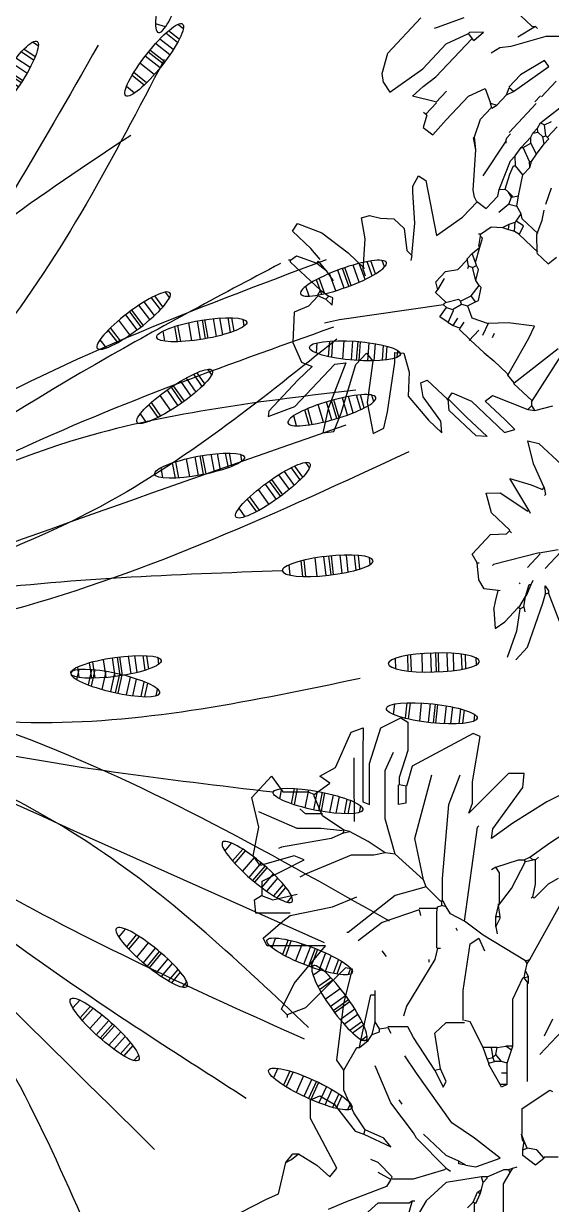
# Model space of a CAD drawing. Header units: metres. Extents: x 1769 to 3632, y 809 to 2652.
# Drawn here: x 2677.539 to 2677.842, y 1868.524 to 1869.201 of the extents above; entities that cross this region are included whole.
import ezdxf

# ---------------------------------------------------------------- set-up
doc = ezdxf.new("R2010")
doc.units = ezdxf.units.M
doc.header["$LTSCALE"] = 10
doc.layers.add('L-PLNT', color=66, linetype='Continuous')
doc.layers.add('Vegetation - Trees', color=64, linetype='Continuous', lineweight=30)

# ---------------------------------------------------------------- blocks, each defined once
blk = doc.blocks.new('GARRA DE LEON')
at = {"layer": 'L-PLNT', "color": 65, "linetype": 'Continuous'}
for p, q in [((1270.3492, 335.3241), (1270.4072, 335.3531)), ((1270.4072, 335.3531), (1270.4279, 335.3406)), ((1270.4279, 335.3406), (1270.4279, 335.2578)), ((1270.2167, 335.2081), (1270.2622, 335.3116)), ((1270.2622, 335.3116), (1270.2975, 335.3241)), ((1270.2975, 335.3241), (1270.2964, 335.2495)), ((1270.3161, 335.2205), (1270.3492, 335.3241)), ((1270.6184, 335.3075), (1270.4403, 335.2122)), ((1270.6163, 335.1667), (1270.6391, 335.2992)), ((1270.6391, 335.2992), (1270.6184, 335.3075)), ((1270.2716, 335.1833), (1270.2716, 335.2371)), ((1270.2964, 335.2495), (1270.2964, 335.1087)), ((1270.3616, 335.1998), (1270.3865, 335.2537)), ((1270.4279, 335.2578), (1270.403, 335.1791)), ((1270.1712, 335.1833), (1270.2167, 335.2081)), ((1270.3161, 335.1667), (1270.3161, 335.2205)), ((1270.3616, 335.059), (1270.3616, 335.1998)), ((1270.4403, 335.2122), (1270.4238, 335.1543)), ((1269.9724, 335.1211), (1270.0304, 335.1833)), ((1270.0304, 335.1833), (1270.0635, 335.1377)), ((1270.1546, 335.1294), (1270.2001, 335.1626)), ((1270.2001, 335.1626), (1270.1712, 335.1833)), ((1270.2726, 335.0507), (1270.2716, 335.1833)), ((1270.3161, 335.1004), (1270.3161, 335.1667)), ((1270.403, 335.1791), (1270.403, 335.1584)), ((1270.4486, 335.0011), (1270.4983, 335.1874)), ((1270.548, 335.1004), (1270.5811, 335.1874)), ((1270.7219, 335.1915), (1270.606, 335.0756)), ((1270.6163, 335.1046), (1270.6163, 335.1667)), ((1270.7675, 335.1915), (1270.7219, 335.1915)), ((1270.7633, 335.1501), (1270.7675, 335.1915)), ((1270.9663, 335.175), (1270.8337, 335.1087)), ((1270.0635, 335.1377), (1270.138, 335.1377)), ((1270.138, 335.1377), (1270.1546, 335.1294)), ((1270.1546, 335.1253), (1270.1546, 335.1294)), ((1270.401, 335.1004), (1270.401, 335.1584)), ((1270.4238, 335.1543), (1270.403, 335.1584)), ((1270.4217, 335.1543), (1270.4217, 335.1046)), ((1270.6764, 335.03), (1270.7633, 335.1501)), ((1269.9931, 335.0342), (1269.9724, 335.1211)), ((1270.1794, 335.0673), (1270.1546, 335.1253)), ((1270.2964, 335.1087), (1270.3161, 335.1004)), ((1270.4217, 335.1046), (1270.401, 335.1004)), ((1270.5294, 334.8851), (1270.548, 335.1004)), ((1270.606, 335.0756), (1270.6163, 335.1046)), ((1270.8337, 335.1087), (1270.7343, 335.0466)), ((1270.1049, 335.0311), (1269.9931, 335.0797)), ((1270.1297, 335.0735), (1270.1132, 335.088)), ((1270.1794, 335.0735), (1270.1297, 335.0735)), ((1270.2416, 335.0259), (1270.1794, 335.0673)), ((1270.3906, 334.9555), (1270.3616, 335.059)), ((1269.9765, 334.9514), (1269.9931, 335.0342)), ((1270.1753, 335.0311), (1270.1049, 335.0311)), ((1270.2374, 335.0238), (1270.1753, 335.0311)), ((1270.2416, 335.0176), (1270.2416, 335.0259)), ((1270.2581, 335.0218), (1270.2416, 335.0259)), ((1270.5936, 334.7609), (1270.6308, 335.0342)), ((1270.6308, 335.0342), (1270.635, 335.0383)), ((1270.7343, 335.0466), (1270.6722, 335.0011)), ((1270.6722, 335.0011), (1270.6764, 335.03)), ((1270.842, 334.9886), (1270.9124, 335.0342)), ((1270.2043, 335.0011), (1270.0593, 334.9762)), ((1270.2416, 335.0176), (1270.2043, 335.0011)), ((1270.2416, 335.0176), (1270.2374, 335.0176)), ((1270.2416, 335.0176), (1270.2581, 335.0218)), ((1270.312, 334.9928), (1270.2581, 335.0218)), ((1270.3616, 334.9596), (1270.312, 334.9928)), ((1270.4735, 334.881), (1270.4486, 335.0011)), ((1270.7841, 334.9472), (1270.842, 334.9886)), ((1270.0593, 334.9762), (1270.0511, 334.9721)), ((1270.2622, 334.9534), (1270.1297, 334.8975)), ((1270.3285, 334.9534), (1270.2622, 334.9534)), ((1270.3616, 334.9596), (1270.3285, 334.9534)), ((1270.3906, 334.9555), (1270.3616, 334.9596)), ((1270.4735, 334.881), (1270.3906, 334.9555)), ((1269.9972, 334.9224), (1269.9765, 334.9514)), ((1270.0966, 334.9514), (1269.9972, 334.9224)), ((1270.0034, 334.8768), (1270.1256, 334.9389)), ((1270.1256, 334.9389), (1270.0966, 334.9514)), ((1270.6847, 334.9182), (1270.7509, 334.9389)), ((1270.7302, 334.8561), (1270.7716, 334.9348)), ((1270.7509, 334.9389), (1270.7675, 334.9389)), ((1270.7675, 334.9389), (1270.7841, 334.9472)), ((1270.7716, 334.9348), (1270.7675, 334.9389)), ((1270.7716, 334.9348), (1270.7923, 334.9389)), ((1270.7923, 334.9389), (1270.7841, 334.9472)), ((1270.8006, 334.9389), (1270.7923, 334.9389)), ((1270.8006, 334.9389), (1270.8089, 334.9472)), ((1270.8006, 334.9306), (1270.8006, 334.9389)), ((1270.8006, 334.8685), (1270.8006, 334.9306)), ((1270.1297, 334.8975), (1270.1132, 334.8892)), ((1270.5294, 334.8188), (1270.5294, 334.8851)), ((1270.6847, 334.9182), (1270.6722, 334.9099)), ((1270.695, 334.9017), (1270.6847, 334.9182)), ((1270.695, 334.8106), (1270.695, 334.9017)), ((1270.8669, 334.8851), (1270.8379, 334.8685)), ((1270.0034, 334.8354), (1270.0034, 334.8768)), ((1270.4818, 334.8602), (1270.3906, 334.8354)), ((1270.4818, 334.8602), (1270.4735, 334.881)), ((1270.5232, 334.8188), (1270.4818, 334.8602)), ((1270.6929, 334.8064), (1270.7302, 334.8561)), ((1270.7923, 334.8313), (1270.8006, 334.8685)), ((1270.8379, 334.8685), (1270.7965, 334.8271)), ((1269.9807, 334.823), (1270.0014, 334.8354)), ((1269.9848, 334.7836), (1269.9807, 334.823)), ((1270.0014, 334.8354), (1270.0345, 334.823)), ((1270.0345, 334.823), (1270.1049, 334.8395)), ((1270.2084, 334.8023), (1270.2788, 334.8313)), ((1270.3906, 334.8354), (1270.254, 334.7277)), ((1270.5273, 334.8188), (1270.5232, 334.8188)), ((1270.5273, 334.8064), (1270.5273, 334.8188)), ((1270.5314, 334.8188), (1270.5273, 334.8188)), ((1270.5397, 334.8023), (1270.5314, 334.8188)), ((1270.7923, 334.8313), (1270.7882, 334.8271)), ((1270.7965, 334.8271), (1270.7923, 334.8313)), ((1270.0842, 334.7836), (1269.9848, 334.7836)), ((1270.0842, 334.7774), (1270.2084, 334.8023)), ((1270.461, 334.794), (1270.3534, 334.7567)), ((1270.461, 334.7981), (1270.5149, 334.7981)), ((1270.461, 334.794), (1270.4652, 334.7774)), ((1270.5128, 334.7857), (1270.5149, 334.8023)), ((1270.5128, 334.6822), (1270.5128, 334.7857)), ((1270.5149, 334.8023), (1270.5273, 334.8064)), ((1270.5397, 334.8023), (1270.5273, 334.8064)), ((1270.5522, 334.7816), (1270.5397, 334.8023)), ((1270.5936, 334.7609), (1270.5522, 334.7816)), ((1270.6847, 334.7733), (1270.6929, 334.8064)), ((1270.6929, 334.8064), (1270.6929, 334.8106)), ((1270.6971, 334.7733), (1270.6929, 334.8064)), ((1270.7841, 334.649), (1270.871, 334.8064)), ((1270.0055, 334.7112), (1270.0635, 334.7609)), ((1270.0635, 334.7609), (1270.0842, 334.7774)), ((1270.3534, 334.7567), (1270.283, 334.7029)), ((1270.6474, 334.7194), (1270.5936, 334.7609)), ((1270.6847, 334.7443), (1270.6847, 334.7733)), ((1270.6971, 334.7733), (1270.6847, 334.7733)), ((1270.6847, 334.7443), (1270.6971, 334.7691)), ((1270.6971, 334.7691), (1270.6971, 334.7733)), ((1270.254, 334.7277), (1270.2498, 334.7277)), ((1270.5728, 334.7319), (1270.5687, 334.7402)), ((1270.7716, 334.6449), (1270.6474, 334.7194)), ((1270.6847, 334.7443), (1270.6888, 334.7236)), ((1270.0179, 334.6884), (1270.0055, 334.7112)), ((1270.1877, 334.6884), (1270.0179, 334.6884)), ((1270.0966, 334.5786), (1270.1877, 334.6884)), ((1270.5149, 334.6822), (1270.5066, 334.649)), ((1270.5149, 334.6822), (1270.5232, 334.6822)), ((1270.5894, 334.5579), (1270.6101, 334.6946)), ((1270.6101, 334.6946), (1270.635, 334.7112)), ((1270.635, 334.7112), (1270.6515, 334.6739)), ((1270.3658, 334.6573), (1270.3534, 334.6739)), ((1270.5066, 334.649), (1270.4238, 334.5124)), ((1270.49, 334.6408), (1270.49, 334.649)), ((1270.7716, 334.6449), (1270.7841, 334.649)), ((1270.7758, 334.6366), (1270.7716, 334.6449)), ((1270.7758, 334.6366), (1270.7841, 334.649)), ((1270.2457, 334.6242), (1270.1297, 334.5082)), ((1270.2416, 334.5207), (1270.2664, 334.6201)), ((1270.2664, 334.6201), (1270.2457, 334.6242)), ((1270.7675, 334.5952), (1270.7716, 334.6159)), ((1270.7716, 334.6159), (1270.7758, 334.6366)), ((1270.7799, 334.5994), (1270.7716, 334.6159)), ((1270.0593, 334.5041), (1270.0966, 334.5786)), ((1270.7343, 334.5331), (1270.7633, 334.5952)), ((1270.7675, 334.5952), (1270.7633, 334.5952)), ((1270.7675, 334.5952), (1270.7799, 334.5994)), ((1270.7799, 334.5786), (1270.7675, 334.5952)), ((1270.7758, 334.5786), (1270.7758, 334.4006)), ((1270.7799, 334.5786), (1270.7799, 334.5994)), ((1270.2912, 334.413), (1270.3202, 334.5455)), ((1270.3202, 334.5455), (1270.3326, 334.5455)), ((1270.3326, 334.5455), (1270.3326, 334.5579)), ((1270.3326, 334.4668), (1270.3326, 334.5455)), ((1270.5894, 334.471), (1270.5894, 334.5579)), ((1270.1297, 334.5082), (1270.0759, 334.4875)), ((1270.2208, 334.355), (1270.2416, 334.5207)), ((1270.4238, 334.5124), (1270.4155, 334.4834)), ((1270.7343, 334.3964), (1270.7343, 334.5331)), ((1270.0759, 334.4875), (1270.0593, 334.5041)), ((1270.0759, 334.4875), (1270.0759, 334.4793)), ((1270.8503, 334.4751), (1270.8255, 334.4254)), ((1270.3244, 334.4296), (1270.3326, 334.4668)), ((1270.3244, 334.4296), (1270.3451, 334.4378)), ((1270.3451, 334.4461), (1270.3326, 334.4668)), ((1270.3451, 334.4461), (1270.3699, 334.4503)), ((1270.3451, 334.4378), (1270.3451, 334.4461)), ((1270.4279, 334.4523), (1270.3699, 334.4523)), ((1270.3699, 334.4503), (1270.3782, 334.4337)), ((1270.4445, 334.4213), (1270.4279, 334.4523)), ((1270.5066, 334.4337), (1270.5397, 334.4648)), ((1270.5397, 334.4648), (1270.5936, 334.4648)), ((1270.6101, 334.4668), (1270.5936, 334.471)), ((1270.6474, 334.3923), (1270.6101, 334.4668)), ((1270.813, 334.3716), (1270.8793, 334.442)), ((1270.2871, 334.3923), (1270.312, 334.413)), ((1270.2871, 334.3923), (1270.2912, 334.413)), ((1270.312, 334.413), (1270.2912, 334.413)), ((1270.312, 334.413), (1270.3244, 334.4296)), ((1270.5066, 334.326), (1270.4445, 334.4213)), ((1270.5232, 334.3302), (1270.5066, 334.4337)), ((1270.2416, 334.326), (1270.2788, 334.3923)), ((1270.2788, 334.3923), (1270.2871, 334.3923)), ((1270.6598, 334.3592), (1270.6474, 334.3923)), ((1270.6722, 334.3923), (1270.6474, 334.3923)), ((1270.6764, 334.3674), (1270.6722, 334.3923)), ((1270.6888, 334.3923), (1270.6722, 334.3923)), ((1270.6764, 334.3633), (1270.6847, 334.3716)), ((1270.6847, 334.3716), (1270.6888, 334.3923)), ((1270.7012, 334.3509), (1270.6847, 334.3716)), ((1270.6888, 334.3923), (1270.7136, 334.3964)), ((1270.7302, 334.384), (1270.7136, 334.3964)), ((1270.7343, 334.3964), (1270.7136, 334.3964)), ((1270.7178, 334.3467), (1270.7302, 334.384)), ((1270.7302, 334.384), (1270.7343, 334.3964)), ((1270.7758, 334.4006), (1270.7758, 334.2929)), ((1270.2416, 334.326), (1270.2208, 334.355)), ((1270.3782, 334.2308), (1270.3326, 334.3385)), ((1270.4528, 334.3177), (1270.4196, 334.3674)), ((1270.6598, 334.3592), (1270.6764, 334.3633)), ((1270.6639, 334.3467), (1270.6598, 334.3592)), ((1270.6639, 334.3467), (1270.6805, 334.3509)), ((1270.6639, 334.3426), (1270.6639, 334.3467)), ((1270.6971, 334.2846), (1270.6639, 334.3426)), ((1270.6764, 334.3633), (1270.6764, 334.3674)), ((1270.6805, 334.3509), (1270.6764, 334.3633)), ((1270.7012, 334.3509), (1270.6805, 334.3509)), ((1270.7178, 334.3467), (1270.7012, 334.3509)), ((1270.7178, 334.3177), (1270.7178, 334.3467)), ((1270.2416, 334.2681), (1270.2416, 334.326)), ((1270.5563, 334.1728), (1270.4528, 334.3177)), ((1270.5066, 334.326), (1270.5232, 334.3302)), ((1270.5066, 334.326), (1270.5314, 334.2763)), ((1270.5397, 334.2929), (1270.5232, 334.3302)), ((1270.7178, 334.3177), (1270.7012, 334.3177)), ((1270.7178, 334.2846), (1270.7178, 334.3177)), ((1270.2705, 334.2018), (1270.2416, 334.2681)), ((1270.5314, 334.2763), (1270.5397, 334.2929)), ((1270.7178, 334.2846), (1270.6971, 334.2846)), ((1270.7012, 334.2763), (1270.6971, 334.2846)), ((1270.7178, 334.2846), (1270.7012, 334.2763)), ((1270.7613, 334.2142), (1270.842, 334.2681)), ((1270.842, 334.2681), (1270.8503, 334.2639)), ((1270.1442, 334.2391), (1270.1712, 334.2515)), ((1270.1442, 334.1852), (1270.1442, 334.2391)), ((1270.1712, 334.2515), (1270.2126, 334.2266)), ((1270.4445, 334.1438), (1270.3782, 334.2308)), ((1270.4114, 334.2266), (1270.403, 334.2391)), ((1270.2126, 334.2266), (1270.2747, 334.148)), ((1270.3037, 334.1521), (1270.2705, 334.2018)), ((1270.7613, 334.1397), (1270.7613, 334.2142)), ((1270.2208, 334.0403), (1270.1442, 334.1852)), ((1270.6225, 334.1273), (1270.5563, 334.1728)), ((1270.2747, 334.148), (1270.2995, 334.1397)), ((1270.2995, 334.1397), (1270.3037, 334.1521)), ((1270.2995, 334.1397), (1270.3782, 334.1024)), ((1270.3575, 334.1273), (1270.3037, 334.1521)), ((1270.3782, 334.1024), (1270.3575, 334.1273)), ((1270.4528, 334.1273), (1270.4445, 334.1438)), ((1270.4528, 334.1273), (1270.4445, 334.1438)), ((1270.5397, 334.0403), (1270.4528, 334.1273)), ((1270.5397, 334.0776), (1270.4735, 334.1397)), ((1270.6971, 334.0693), (1270.6225, 334.1273)), ((1270.7675, 334.119), (1270.7592, 334.1397)), ((1270.7633, 334.119), (1270.7592, 334.1397)), ((1270.7633, 334.0941), (1270.7675, 334.119)), ((1270.7675, 334.119), (1270.7633, 334.119)), ((1270.7633, 334.0941), (1270.7758, 334.0983)), ((1270.7633, 334.0776), (1270.7633, 334.0941)), ((1270.7758, 334.0983), (1270.7675, 334.119)), ((1270.8047, 334.0941), (1270.7758, 334.0983)), ((1270.8255, 334.0693), (1270.8047, 334.0941)), ((1270.0718, 334.0569), (1270.0925, 334.0817)), ((1270.0718, 334.0569), (1270.0883, 334.0651)), ((1270.0883, 334.0651), (1270.109, 334.0817)), ((1270.0925, 334.0817), (1270.109, 334.0817)), ((1270.109, 334.0817), (1270.1629, 334.0486)), ((1270.341, 334.0569), (1270.3202, 334.0651)), ((1270.577, 334.061), (1270.5397, 334.0776)), ((1270.5977, 334.0486), (1270.577, 334.061)), ((1270.577, 334.0527), (1270.577, 334.061)), ((1270.6267, 334.0444), (1270.6971, 334.0693)), ((1270.8006, 334.0486), (1270.7633, 334.0776)), ((1270.8255, 334.0693), (1270.8006, 334.0486)), ((1270.8255, 334.0734), (1270.8669, 334.0734)), ((1270.0511, 333.9657), (1270.0718, 334.0569)), ((1270.1629, 334.0486), (1270.2001, 334.0154)), ((1270.2001, 334.0154), (1270.2208, 334.0403)), ((1270.3824, 334.0154), (1270.341, 334.0569)), ((1270.3782, 334.0072), (1270.341, 334.0279)), ((1270.4445, 334.0092), (1270.5356, 334.0361)), ((1270.5356, 334.0361), (1270.5397, 334.0403)), ((1270.5397, 334.0403), (1270.5522, 334.032)), ((1270.5977, 334.0486), (1270.577, 334.0527)), ((1270.5977, 334.0486), (1270.6267, 334.0444)), ((1270.6598, 334.0154), (1270.7095, 334.0361)), ((1270.7075, 333.9947), (1270.7261, 334.0279)), ((1270.7095, 334.0361), (1270.7219, 334.0361)), ((1270.7219, 334.0361), (1270.7343, 334.0403)), ((1270.7261, 334.0279), (1270.7219, 334.0361)), ((1270.7261, 334.0279), (1270.7343, 334.0403)), ((1270.7343, 334.0403), (1270.7468, 334.0444)), ((1270.3782, 334.0072), (1270.3658, 333.9865)), ((1270.3782, 334.0072), (1270.3824, 334.0154)), ((1270.3824, 334.0092), (1270.4445, 334.0092)), ((1270.5397, 333.9989), (1270.4818, 333.945)), ((1270.6432, 334.0154), (1270.5397, 333.9989)), ((1270.6474, 333.9989), (1270.6432, 334.0154)), ((1270.6598, 334.0154), (1270.6432, 334.0154)), ((1270.6432, 333.9782), (1270.6474, 333.9989)), ((1270.6474, 333.9989), (1270.6598, 334.0113)), ((1270.6598, 334.0113), (1270.6598, 334.0154)), ((1270.7075, 333.8622), (1270.7075, 333.9947)), ((1270.0138, 333.9492), (1270.0511, 333.9657)), ((1270.3658, 333.9865), (1270.2457, 333.9409)), ((1270.6184, 333.9409), (1270.6308, 333.9699)), ((1270.6267, 333.9368), (1270.6391, 333.9657)), ((1270.6308, 333.9699), (1270.6432, 333.9782)), ((1270.6391, 333.9657), (1270.6308, 333.9699)), ((1270.6391, 333.9657), (1270.6432, 333.9782)), ((1269.9413, 333.9119), (1270.0138, 333.9492)), ((1270.2457, 333.9409), (1270.196, 333.9202)), ((1270.283, 333.8871), (1270.341, 333.9388)), ((1270.341, 333.9388), (1270.432, 333.9388)), ((1270.4403, 333.945), (1270.4238, 333.8871)), ((1270.4818, 333.945), (1270.4279, 333.8539)), ((1270.432, 333.9388), (1270.4403, 333.945)), ((1270.4403, 333.945), (1270.4486, 333.945)), ((1270.6018, 333.9243), (1270.6184, 333.9409)), ((1270.6267, 333.9368), (1270.6184, 333.9409)), ((1270.6225, 333.8953), (1270.6225, 333.9368)), ((1270.5273, 333.8912), (1270.5045, 333.8125)), ((1270.5232, 333.7628), (1270.548, 333.8871)), ((1270.548, 333.8871), (1270.5273, 333.8912)), ((1270.4279, 333.8539), (1270.4072, 333.8291)), ((1270.5936, 333.8084), (1270.5936, 333.8705)), ((1270.6432, 333.7504), (1270.6598, 333.8539)), ((1270.2705, 333.8208), (1270.2333, 333.7463)), ((1270.341, 333.8291), (1270.312, 333.8001)), ((1270.3368, 333.7918), (1270.341, 333.8291)), ((1270.4072, 333.8291), (1270.3989, 333.8001)), ((1270.285, 333.7297), (1270.312, 333.796)), ((1270.312, 333.8001), (1270.312, 333.796)), ((1270.3368, 333.7918), (1270.312, 333.796)), ((1270.329, 333.6386), (1270.329, 333.7918)), ((1270.5045, 333.8125), (1270.5045, 333.7628)), ((1270.5894, 333.7835), (1270.5894, 333.8084)), ((1270.5894, 333.7835), (1270.5894, 333.8084)), ((1270.5956, 333.6676), (1270.5956, 333.7835)), ((1270.5149, 333.7421), (1270.5066, 333.7628)), ((1270.5232, 333.7628), (1270.5066, 333.7628)), ((1270.5149, 333.7421), (1270.5232, 333.7628)), ((1270.6432, 333.7504), (1270.6557, 333.7545)), ((1270.6474, 333.7338), (1270.6432, 333.7504)), ((1270.6557, 333.7545), (1270.6639, 333.7753)), ((1270.6805, 333.7338), (1270.6557, 333.7545)), ((1270.6867, 333.7338), (1270.6867, 333.7753)), ((1270.1794, 333.593), (1270.1794, 333.7338)), ((1270.2333, 333.7463), (1270.2291, 333.738)), ((1270.285, 333.6303), (1270.285, 333.7297)), ((1270.5149, 333.7007), (1270.5149, 333.7421)), ((1270.6474, 333.7131), (1270.6474, 333.7338)), ((1270.6557, 333.7256), (1270.6474, 333.7338)), ((1270.6474, 333.7131), (1270.6557, 333.7256)), ((1270.6764, 333.7256), (1270.6557, 333.7256)), ((1270.6764, 333.7256), (1270.6805, 333.7338)), ((1270.6929, 333.7131), (1270.6764, 333.7256)), ((1270.6929, 333.7338), (1270.6805, 333.7338)), ((1270.6929, 333.7131), (1270.6929, 333.7338)), ((1270.4372, 333.6634), (1270.4569, 333.7131)), ((1270.4569, 333.7131), (1270.4983, 333.6924)), ((1270.4983, 333.6924), (1270.5149, 333.7007)), ((1270.5107, 333.6841), (1270.4983, 333.6924)), ((1270.5087, 333.6386), (1270.5087, 333.6841)), ((1270.5107, 333.6841), (1270.5149, 333.7007)), ((1270.6515, 333.7007), (1270.6474, 333.7131)), ((1270.6515, 333.6593), (1270.6515, 333.7007)), ((1270.6639, 333.6883), (1270.6515, 333.7007)), ((1270.6557, 333.6634), (1270.6639, 333.6883)), ((1270.6971, 333.6759), (1270.6639, 333.6883)), ((1270.6971, 333.6759), (1270.6929, 333.7131)), ((1270.4372, 333.5682), (1270.4372, 333.6634)), ((1270.6018, 333.651), (1270.6018, 333.6676)), ((1270.6018, 333.651), (1270.6018, 333.6676)), ((1270.606, 333.6427), (1270.6018, 333.651)), ((1270.6515, 333.6593), (1270.6557, 333.6634)), ((1270.6557, 333.6303), (1270.6515, 333.6593)), ((1270.6971, 333.6469), (1270.6557, 333.6634)), ((1270.7012, 333.651), (1270.6971, 333.6759)), ((1270.6971, 333.6469), (1270.7012, 333.651)), ((1270.7095, 333.6345), (1270.6971, 333.6469)), ((1270.7095, 333.6345), (1270.7012, 333.651)), ((1270.2622, 333.5144), (1270.285, 333.6303)), ((1270.3213, 333.593), (1270.329, 333.6386)), ((1270.3803, 333.5848), (1270.3803, 333.6303)), ((1270.5314, 333.5889), (1270.5087, 333.6386)), ((1270.606, 333.6427), (1270.6267, 333.5226)), ((1270.606, 333.6427), (1270.6101, 333.6386)), ((1270.6557, 333.6096), (1270.6557, 333.6303)), ((1270.6764, 333.6096), (1270.6557, 333.6303)), ((1270.7095, 333.6055), (1270.7095, 333.6345)), ((1270.8172, 333.5889), (1270.7965, 333.6345)), ((1270.2084, 333.5392), (1270.1794, 333.593)), ((1270.3182, 333.5516), (1270.3213, 333.593)), ((1270.3782, 333.5848), (1270.3182, 333.5516)), ((1270.3824, 333.5392), (1270.3824, 333.5848)), ((1270.5604, 333.5641), (1270.5314, 333.5889)), ((1270.5314, 333.5848), (1270.5314, 333.5889)), ((1270.5604, 333.5641), (1270.5314, 333.5848)), ((1270.6888, 333.5268), (1270.6557, 333.6096)), ((1270.6722, 333.6055), (1270.6764, 333.6096)), ((1270.6805, 333.5806), (1270.6722, 333.6055)), ((1270.7095, 333.6055), (1270.6764, 333.6096)), ((1270.7012, 333.5392), (1270.6805, 333.5806)), ((1270.7426, 333.5516), (1270.7095, 333.6055)), ((1270.4383, 333.5102), (1270.4372, 333.5682)), ((1270.635, 333.4729), (1270.5604, 333.5641)), ((1270.7302, 333.5351), (1270.7426, 333.5516)), ((1270.7592, 333.5268), (1270.7426, 333.5516)), ((1270.842, 333.5475), (1270.8255, 333.5723)), ((1270.8586, 333.5061), (1270.842, 333.5475)), ((1270.2291, 333.5226), (1270.2084, 333.5392)), ((1270.2291, 333.5226), (1270.2084, 333.5392)), ((1270.2291, 333.5226), (1270.2622, 333.5144)), ((1270.3865, 333.5392), (1270.3741, 333.5392)), ((1270.3865, 333.5392), (1270.403, 333.5061)), ((1270.403, 333.5061), (1270.4383, 333.5102)), ((1270.6888, 333.5268), (1270.7012, 333.5392)), ((1270.6992, 333.5102), (1270.6888, 333.5268)), ((1270.6992, 333.4605), (1270.6992, 333.5102)), ((1270.7136, 333.5392), (1270.7012, 333.5392)), ((1270.7302, 333.5351), (1270.7136, 333.5392)), ((1270.7302, 333.5392), (1270.7136, 333.5392)), ((1270.7302, 333.5351), (1270.7302, 333.5392)), ((1270.7385, 333.5144), (1270.7302, 333.5351)), ((1270.7385, 333.5144), (1270.7343, 333.4771)), ((1270.7385, 333.5144), (1270.7592, 333.5268)), ((1270.7841, 333.5185), (1270.7592, 333.5268)), ((1270.7882, 333.4937), (1270.7841, 333.5185)), ((1270.7965, 333.5102), (1270.7841, 333.5185)), ((1270.8586, 333.5102), (1270.7965, 333.5102)), ((1270.6515, 333.4605), (1270.635, 333.4729)), ((1270.6515, 333.4605), (1270.635, 333.4729)), ((1270.7716, 333.4522), (1270.7799, 333.4729)), ((1270.7799, 333.4729), (1270.7882, 333.4895)), ((1270.7882, 333.4605), (1270.7799, 333.4729)), ((1270.813, 333.4978), (1270.7882, 333.4937)), ((1270.7882, 333.4895), (1270.7882, 333.4937)), ((1270.8047, 333.4688), (1270.7882, 333.4895)), ((1270.8047, 333.4688), (1270.8213, 333.4729)), ((1270.8213, 333.4729), (1270.813, 333.4978)), ((1270.8959, 333.4688), (1270.8586, 333.5061)), ((1270.9414, 333.4667), (1270.9456, 333.4978)), ((1270.6639, 333.4564), (1270.6515, 333.4605)), ((1270.6639, 333.4564), (1270.6992, 333.4605)), ((1270.666, 333.3943), (1270.666, 333.4564)), ((1270.7468, 333.4315), (1270.7716, 333.4522)), ((1270.7716, 333.4522), (1270.7882, 333.4605)), ((1270.7882, 333.4605), (1270.8047, 333.4688)), ((1270.8959, 333.4709), (1270.8213, 333.4709)), ((1270.8959, 333.4667), (1270.9414, 333.4667)), ((1270.7385, 333.3943), (1270.7468, 333.4315)), ((1270.49, 333.3943), (1270.5149, 333.3984)), ((1270.4983, 333.3611), (1270.49, 333.3943)), ((1270.5149, 333.3984), (1270.6474, 333.3032)), ((1270.6474, 333.3032), (1270.666, 333.3943)), ((1270.7385, 333.3943), (1270.7343, 333.3901)), ((1270.7426, 333.3901), (1270.7385, 333.3943)), ((1270.7509, 333.3901), (1270.7426, 333.3901)), ((1270.7592, 333.3653), (1270.7426, 333.3901)), ((1270.7633, 333.3653), (1270.7509, 333.3901)), ((1270.5107, 333.3487), (1270.4983, 333.3611)), ((1270.5107, 333.3487), (1270.4983, 333.3611)), ((1270.577, 333.2866), (1270.5107, 333.3487)), ((1270.7592, 333.3363), (1270.7633, 333.3653)), ((1270.7633, 333.3653), (1270.7592, 333.3653)), ((1270.7592, 333.3156), (1270.7592, 333.3363)), ((1270.7841, 333.3239), (1270.7592, 333.3363)), ((1270.7841, 333.3239), (1270.7633, 333.3653)), ((1271.1816, 333.1417), (1271.1443, 333.3404)), ((1270.7758, 333.3032), (1270.7592, 333.3156)), ((1270.7613, 333.2742), (1270.7613, 333.3156)), ((1270.7758, 333.3032), (1270.7882, 333.3073)), ((1270.7758, 333.3032), (1270.7799, 333.2949)), ((1270.7923, 333.3197), (1270.7841, 333.3239)), ((1270.7882, 333.3073), (1270.7923, 333.3197)), ((1270.8213, 333.2866), (1270.7882, 333.3073)), ((1270.8047, 333.3156), (1270.7923, 333.3197)), ((1270.8213, 333.2866), (1270.8047, 333.3156)), ((1271.0367, 333.3073), (1270.9745, 333.2617)), ((1271.0491, 333.27), (1271.0367, 333.3073)), ((1271.1071, 333.1458), (1271.1319, 333.3073)), ((1270.635, 333.2121), (1270.577, 333.2866)), ((1270.7385, 333.2452), (1270.7613, 333.2742)), ((1270.8379, 333.2825), (1270.8213, 333.2866)), ((1270.8462, 333.2825), (1270.8379, 333.2825)), ((1270.842, 333.2452), (1270.8379, 333.2825)), ((1270.8669, 333.2493), (1270.8462, 333.2825)), ((1271.0781, 333.1499), (1271.0491, 333.27)), ((1270.4942, 333.2286), (1270.5232, 333.2535)), ((1270.5232, 333.2535), (1270.5646, 333.2535)), ((1270.5646, 333.2535), (1270.6143, 333.2121)), ((1270.7385, 333.2038), (1270.7385, 333.2452)), ((1270.8296, 333.2121), (1270.842, 333.2452)), ((1270.8627, 333.241), (1270.842, 333.2452)), ((1270.8545, 333.2162), (1270.8627, 333.241)), ((1270.8627, 333.241), (1270.8669, 333.2493)), ((1270.9745, 333.2617), (1270.9331, 333.2203)), ((1270.4528, 333.1913), (1270.4652, 333.2121)), ((1270.4652, 333.2121), (1270.4942, 333.2286)), ((1270.6143, 333.2121), (1270.635, 333.2121)), ((1270.635, 333.2121), (1270.6432, 333.1996)), ((1270.7592, 333.1913), (1270.7385, 333.2038)), ((1270.7592, 333.1913), (1270.7509, 333.2286)), ((1270.8006, 333.1789), (1270.8213, 333.2121)), ((1270.8213, 333.2121), (1270.8296, 333.2121)), ((1270.8379, 333.2079), (1270.8296, 333.2121)), ((1270.8296, 333.1789), (1270.8379, 333.2079)), ((1270.8379, 333.2079), (1270.8545, 333.2162)), ((1270.8545, 333.2162), (1270.8876, 333.1996)), ((1270.8876, 333.1996), (1270.9331, 333.2203)), ((1270.9331, 333.2203), (1270.9456, 333.1831)), ((1270.9704, 333.1996), (1270.9663, 333.2121)), ((1270.5024, 333.1541), (1270.4528, 333.1913)), ((1270.8006, 333.1706), (1270.6101, 332.9304)), ((1270.7592, 333.181), (1270.7592, 333.1913)), ((1270.8006, 333.181), (1270.7592, 333.181)), ((1270.8006, 333.1748), (1270.8006, 333.1789)), ((1270.8006, 333.1706), (1270.8006, 333.1748)), ((1270.813, 333.1706), (1270.8006, 333.1706)), ((1270.813, 333.1706), (1270.8296, 333.1789)), ((1270.8172, 333.1375), (1270.813, 333.1706)), ((1270.8337, 333.1789), (1270.8296, 333.1789)), ((1270.8462, 333.1417), (1270.8337, 333.1789)), ((1270.8627, 333.1458), (1270.8586, 333.1706)), ((1270.8834, 333.1541), (1270.8793, 333.1748)), ((1270.9269, 333.1458), (1270.9269, 333.1872)), ((1271.2064, 333.1292), (1271.2354, 333.1748)), ((1270.5604, 333.0837), (1270.5024, 333.1541)), ((1270.8462, 333.1417), (1270.8172, 333.1375)), ((1270.8462, 333.1417), (1270.8627, 333.1458)), ((1270.8627, 333.1458), (1270.8834, 333.1541)), ((1270.929, 333.1499), (1270.8834, 333.1499)), ((1270.929, 333.1499), (1270.9828, 333.1499)), ((1270.9828, 333.1499), (1271.0201, 333.152)), ((1271.0201, 333.152), (1271.0739, 333.152)), ((1271.0739, 333.152), (1271.0781, 333.1499)), ((1271.1071, 333.1458), (1271.0781, 333.1499)), ((1271.1816, 333.1437), (1271.1071, 333.1437)), ((1271.1899, 333.1334), (1271.1816, 333.1417)), ((1271.1899, 333.1168), (1271.1899, 333.1334)), ((1271.2064, 333.1292), (1271.1899, 333.1334)), ((1271.1899, 333.1168), (1271.2064, 333.1292)), ((1271.0864, 333.0754), (1271.1899, 333.1168)), ((1270.3285, 333.0505), (1270.3989, 333.0795)), ((1270.3989, 333.0795), (1270.4942, 333.0899)), ((1270.4942, 333.0899), (1270.5604, 333.0899)), ((1270.5604, 333.0837), (1270.577, 333.0754)), ((1271.0822, 333.0495), (1271.0864, 333.0754)), ((1271.252, 333.0505), (1271.281, 333.0671)), ((1271.281, 333.0671), (1271.3721, 333.0671)), ((1270.3326, 333.0247), (1270.3285, 333.0505)), ((1271.1609, 333.0495), (1271.0822, 333.0495)), ((1271.2023, 333.0485), (1271.1609, 333.0495)), ((1271.1857, 333.0216), (1271.2023, 333.0485)), ((1271.31, 333.0133), (1271.252, 333.0505)), ((1270.4072, 333.0247), (1270.3326, 333.0247)), ((1270.3906, 332.9801), (1270.4486, 333.005)), ((1270.4486, 333.0195), (1270.4072, 333.0247)), ((1270.4486, 333.005), (1270.4486, 333.0133)), ((1270.4818, 333.0091), (1270.4486, 333.0133)), ((1270.4486, 333.005), (1270.4818, 333.0091)), ((1270.4818, 333.0091), (1270.519, 333.0009)), ((1270.9953, 333.0009), (1271.0532, 333.0216)), ((1270.9994, 332.9801), (1270.9953, 333.0009)), ((1271.0532, 333.0216), (1271.1857, 333.0216)), ((1271.3804, 332.9843), (1271.31, 333.0133)), ((1270.3865, 332.9594), (1270.3824, 332.9553)), ((1270.3865, 332.9594), (1270.3906, 332.9801)), ((1270.3906, 332.9553), (1270.3865, 332.9594)), ((1270.5107, 332.9553), (1270.5397, 332.9594)), ((1270.5522, 332.9636), (1270.5397, 332.9594)), ((1270.5397, 332.947), (1270.5397, 332.9594)), ((1270.5646, 332.947), (1270.5522, 332.9636)), ((1270.7923, 332.9719), (1270.813, 332.9884)), ((1270.813, 332.9512), (1270.7923, 332.9719)), ((1270.813, 332.9884), (1270.8627, 332.9594)), ((1270.8627, 332.9594), (1270.9083, 332.9056)), ((1270.9083, 332.9594), (1270.9166, 332.9781)), ((1270.9414, 332.9346), (1270.9083, 332.9594)), ((1270.9166, 332.9781), (1270.9994, 332.9781)), ((1270.9994, 332.9801), (1271.0739, 332.9781)), ((1271.0242, 332.9574), (1270.9994, 332.9801)), ((1270.9994, 332.976), (1270.9994, 332.9801)), ((1271.1319, 332.9574), (1271.0242, 332.9574)), ((1271.0739, 332.9781), (1271.1568, 332.9781)), ((1271.1568, 332.9781), (1271.1319, 332.9574)), ((1271.2893, 332.9346), (1271.3473, 332.9636)), ((1271.3473, 332.9636), (1271.3804, 332.976)), ((1271.3804, 332.9843), (1271.397, 332.9719)), ((1271.3804, 332.976), (1271.3804, 332.9843)), ((1271.397, 332.9719), (1271.397, 332.9677)), ((1270.5107, 332.9553), (1270.3906, 332.9553)), ((1270.5149, 332.9387), (1270.5107, 332.9553)), ((1270.5149, 332.9387), (1270.5397, 332.947)), ((1270.5169, 332.9387), (1270.5169, 332.8973)), ((1270.5397, 332.947), (1270.5646, 332.947)), ((1270.6101, 332.9304), (1270.5853, 332.8932)), ((1270.8959, 332.8311), (1270.813, 332.9512)), ((1271.0284, 332.918), (1270.9414, 332.9346)), ((1271.3928, 332.9056), (1271.2893, 332.9346)), ((1270.5169, 332.8973), (1270.4983, 332.8559)), ((1270.7343, 332.8683), (1270.7343, 332.9139)), ((1270.7343, 332.9139), (1270.7633, 332.9097)), ((1270.7633, 332.9097), (1270.8337, 332.8104)), ((1270.9083, 332.9056), (1270.9994, 332.8953)), ((1270.9994, 332.8953), (1271.0532, 332.8953)), ((1271.0532, 332.8953), (1271.0284, 332.918)), ((1271.2976, 332.8849), (1271.3928, 332.9015)), ((1271.3928, 332.9015), (1271.3928, 332.9056)), ((1271.3928, 332.9056), (1271.4011, 332.9015)), ((1270.4983, 332.8559), (1270.5563, 332.7896)), ((1270.8006, 332.7358), (1270.7343, 332.8683)), ((1271.2686, 332.8559), (1271.2976, 332.8849)), ((1271.3183, 332.8248), (1271.2686, 332.8559)), ((1271.5005, 332.8352), (1271.5336, 332.8808)), ((1271.5439, 332.8808), (1271.5439, 332.8145)), ((1270.6888, 332.8269), (1270.7095, 332.8518)), ((1270.6888, 332.6571), (1270.6888, 332.8269)), ((1270.7095, 332.8518), (1270.7633, 332.7192)), ((1270.9207, 332.7896), (1270.8959, 332.8311)), ((1271.3928, 332.8248), (1271.3183, 332.8248)), ((1271.3928, 332.8104), (1271.3928, 332.8228)), ((1271.3928, 332.8228), (1271.4011, 332.8228)), ((1271.5005, 332.8352), (1271.4259, 332.7192)), ((1271.5046, 332.8352), (1271.5046, 332.7814)), ((1270.5563, 332.7896), (1270.6143, 332.7648)), ((1270.8337, 332.8104), (1270.9083, 332.7565)), ((1270.9083, 332.7565), (1270.9207, 332.7896)), ((1271.3597, 332.7772), (1271.3928, 332.8104)), ((1270.6143, 332.7648), (1270.6453, 332.7772)), ((1270.6453, 332.7772), (1270.6422, 332.7192)), ((1271.3597, 332.6985), (1271.3597, 332.7772)), ((1271.546, 332.7524), (1271.5419, 332.7648)), ((1271.5419, 332.7482), (1271.546, 332.7524)), ((1271.5584, 332.7192), (1271.546, 332.7524)), ((1271.5957, 332.7607), (1271.5792, 332.7772)), ((1271.5792, 332.7772), (1271.5957, 332.7731)), ((1271.5957, 332.7731), (1271.5999, 332.7689)), ((1271.5957, 332.7607), (1271.5999, 332.7689)), ((1271.6082, 332.7358), (1271.5957, 332.7607)), ((1271.6951, 332.7234), (1271.5999, 332.7689)), ((1270.6422, 332.7192), (1270.6422, 332.595)), ((1270.7633, 332.7192), (1270.8006, 332.6571)), ((1270.8213, 332.682), (1270.8006, 332.7358)), ((1271.4259, 332.7192), (1271.4259, 332.7151)), ((1271.5212, 332.7317), (1271.517, 332.7317)), ((1271.5584, 332.7151), (1271.5419, 332.7482)), ((1271.5584, 332.7151), (1271.5584, 332.7192)), ((1271.6641, 332.6116), (1271.6082, 332.7358)), ((1270.8006, 332.6571), (1270.8213, 332.682)), ((1271.3887, 332.6903), (1271.3597, 332.6985)), ((1271.3887, 332.6903), (1271.3928, 332.6944)), ((1271.4259, 332.6571), (1271.3887, 332.6903)), ((1271.5667, 332.6778), (1271.5584, 332.7151)), ((1271.575, 332.6903), (1271.5584, 332.7151)), ((1271.5709, 332.6778), (1271.575, 332.6903)), ((1271.575, 332.6903), (1271.5874, 332.682)), ((1270.6515, 332.5826), (1270.6888, 332.6571)), ((1271.4549, 332.6488), (1271.4259, 332.6571)), ((1271.488, 332.6737), (1271.4549, 332.6488)), ((1271.488, 332.6737), (1271.4922, 332.6778)), ((1271.5046, 332.6447), (1271.488, 332.6737)), ((1271.5667, 332.6778), (1271.5626, 332.6778)), ((1271.5647, 332.6199), (1271.5647, 332.6778)), ((1271.5709, 332.6778), (1271.5667, 332.6778)), ((1271.5709, 332.6778), (1271.6082, 332.624)), ((1271.517, 332.624), (1271.5046, 332.6447)), ((1271.517, 332.624), (1271.5046, 332.6447)), ((1271.517, 332.624), (1271.5584, 332.5867)), ((1271.5584, 332.5867), (1271.5647, 332.6199)), ((1271.6082, 332.624), (1271.6413, 332.5495)), ((1270.6422, 332.595), (1270.6515, 332.5826)), ((1271.6641, 332.5619), (1271.6641, 332.6116))]:
    blk.add_line(p, q, dxfattribs=at)
blk = doc.blocks.new('*U118')
at = {"layer": 'Vegetation - Trees'}
for p, q in [((-5.13, 11.36), (-3.23, 12.04)), ((-4.99, 8.06), (-1.24, 9.4)), ((-4.81, 6.96), (-0.69, 8.43)), ((-4.3, 4.62), (0.4, 6.3)), ((-3.82, 2.85), (1.15, 4.62)), ((-3.82, 2.85), (1.15, 4.62)), ((-3.07, 0.42), (2.11, 2.27)), ((-2.84, -0.28), (2.37, 1.58)), ((-2.84, -0.28), (2.37, 1.58)), ((-2.34, -1.67), (2.87, 0.19)), ((-1.39, -4.07), (3.65, -2.26)), ((-0.03, -7.06), (4.49, -5.44)), ((0.4, -7.9), (4.69, -6.36)), ((2.32, -11.02), (5.18, -10)), ((4.49, -12.56), (4.49, -12.56))]:
    blk.add_line(p, q, dxfattribs=at)
at = {"layer": 'Vegetation - Trees', "extrusion": (0, 0, -1)}
blk.add_ellipse((0, 0), major_axis=(4.49, -12.56), ratio=0.207464, dxfattribs=at)
blk = doc.blocks.new('*U117')
at = {"layer": 'Vegetation - Trees'}
for p, q in [((-5.13, 11.36), (-3.23, 12.04)), ((-4.99, 8.06), (-1.24, 9.4)), ((-4.81, 6.96), (-0.69, 8.43)), ((-4.3, 4.62), (0.4, 6.3)), ((-3.82, 2.85), (1.15, 4.62)), ((-3.82, 2.85), (1.15, 4.62)), ((-3.07, 0.42), (2.11, 2.27)), ((-2.84, -0.28), (2.37, 1.58)), ((-2.84, -0.28), (2.37, 1.58)), ((-2.34, -1.67), (2.87, 0.19)), ((-1.39, -4.07), (3.65, -2.26)), ((-0.03, -7.06), (4.49, -5.44)), ((0.4, -7.9), (4.69, -6.36)), ((2.32, -11.02), (5.18, -10)), ((4.49, -12.56), (4.49, -12.56))]:
    blk.add_line(p, q, dxfattribs=at)
at = {"layer": 'Vegetation - Trees', "extrusion": (0, 0, -1)}
blk.add_ellipse((0, 0), major_axis=(4.49, -12.56), ratio=0.207464, dxfattribs=at)
blk = doc.blocks.new('*U116')
at = {"layer": 'Vegetation - Trees'}
for p, q in [((-5.13, 11.36), (-3.23, 12.04)), ((-4.99, 8.06), (-1.24, 9.4)), ((-4.81, 6.96), (-0.69, 8.43)), ((-4.3, 4.62), (0.4, 6.3)), ((-3.82, 2.85), (1.15, 4.62)), ((-3.82, 2.85), (1.15, 4.62)), ((-3.07, 0.42), (2.11, 2.27)), ((-2.84, -0.28), (2.37, 1.58)), ((-2.84, -0.28), (2.37, 1.58)), ((-2.34, -1.67), (2.87, 0.19)), ((-1.39, -4.07), (3.65, -2.26)), ((-0.03, -7.06), (4.49, -5.44)), ((0.4, -7.9), (4.69, -6.36)), ((2.32, -11.02), (5.18, -10)), ((4.49, -12.56), (4.49, -12.56))]:
    blk.add_line(p, q, dxfattribs=at)
at = {"layer": 'Vegetation - Trees', "extrusion": (0, 0, -1)}
blk.add_ellipse((0, 0), major_axis=(4.49, -12.56), ratio=0.207464, dxfattribs=at)
blk = doc.blocks.new('*U112')
at = {"layer": 'Vegetation - Trees'}
for p, q in [((-5.13, 11.36), (-3.23, 12.04)), ((-4.99, 8.06), (-1.24, 9.4)), ((-4.81, 6.96), (-0.69, 8.43)), ((-4.3, 4.62), (0.4, 6.3)), ((-3.82, 2.85), (1.15, 4.62)), ((-3.82, 2.85), (1.15, 4.62)), ((-3.07, 0.42), (2.11, 2.27)), ((-2.84, -0.28), (2.37, 1.58)), ((-2.84, -0.28), (2.37, 1.58)), ((-2.34, -1.67), (2.87, 0.19)), ((-1.39, -4.07), (3.65, -2.26)), ((-0.03, -7.06), (4.49, -5.44)), ((0.4, -7.9), (4.69, -6.36)), ((2.32, -11.02), (5.18, -10)), ((4.49, -12.56), (4.49, -12.56))]:
    blk.add_line(p, q, dxfattribs=at)
at = {"layer": 'Vegetation - Trees', "extrusion": (0, 0, -1)}
blk.add_ellipse((0, 0), major_axis=(4.49, -12.56), ratio=0.207464, dxfattribs=at)
blk = doc.blocks.new('*U111')
at = {"layer": 'Vegetation - Trees'}
for p, q in [((-5.13, 11.36), (-3.23, 12.04)), ((-4.99, 8.06), (-1.24, 9.4)), ((-4.81, 6.96), (-0.69, 8.43)), ((-4.3, 4.62), (0.4, 6.3)), ((-3.82, 2.85), (1.15, 4.62)), ((-3.82, 2.85), (1.15, 4.62)), ((-3.07, 0.42), (2.11, 2.27)), ((-2.84, -0.28), (2.37, 1.58)), ((-2.84, -0.28), (2.37, 1.58)), ((-2.34, -1.67), (2.87, 0.19)), ((-1.39, -4.07), (3.65, -2.26)), ((-0.03, -7.06), (4.49, -5.44)), ((0.4, -7.9), (4.69, -6.36)), ((2.32, -11.02), (5.18, -10)), ((4.49, -12.56), (4.49, -12.56))]:
    blk.add_line(p, q, dxfattribs=at)
at = {"layer": 'Vegetation - Trees', "extrusion": (0, 0, -1)}
blk.add_ellipse((0, 0), major_axis=(4.49, -12.56), ratio=0.207464, dxfattribs=at)
blk = doc.blocks.new('*U125')
at = {"layer": 'Vegetation - Trees'}
for p, q in [((-5.13, 11.36), (-3.23, 12.04)), ((-4.99, 8.06), (-1.24, 9.4)), ((-4.81, 6.96), (-0.69, 8.43)), ((-4.3, 4.62), (0.4, 6.3)), ((-3.82, 2.85), (1.15, 4.62)), ((-3.82, 2.85), (1.15, 4.62)), ((-3.07, 0.42), (2.11, 2.27)), ((-2.84, -0.28), (2.37, 1.58)), ((-2.84, -0.28), (2.37, 1.58)), ((-2.34, -1.67), (2.87, 0.19)), ((-1.39, -4.07), (3.65, -2.26)), ((-0.03, -7.06), (4.49, -5.44)), ((0.4, -7.9), (4.69, -6.36)), ((2.32, -11.02), (5.18, -10)), ((4.49, -12.56), (4.49, -12.56))]:
    blk.add_line(p, q, dxfattribs=at)
blk.add_ellipse((0, 0), major_axis=(4.49, -12.56), ratio=0.207464, dxfattribs=at)
blk = doc.blocks.new('*U124')
at = {"layer": 'Vegetation - Trees'}
for p, q in [((-5.13, 11.36), (-3.23, 12.04)), ((-4.99, 8.06), (-1.24, 9.4)), ((-4.81, 6.96), (-0.69, 8.43)), ((-4.3, 4.62), (0.4, 6.3)), ((-3.82, 2.85), (1.15, 4.62)), ((-3.82, 2.85), (1.15, 4.62)), ((-3.07, 0.42), (2.11, 2.27)), ((-2.84, -0.28), (2.37, 1.58)), ((-2.84, -0.28), (2.37, 1.58)), ((-2.34, -1.67), (2.87, 0.19)), ((-1.39, -4.07), (3.65, -2.26)), ((-0.03, -7.06), (4.49, -5.44)), ((0.4, -7.9), (4.69, -6.36)), ((2.32, -11.02), (5.18, -10)), ((4.49, -12.56), (4.49, -12.56))]:
    blk.add_line(p, q, dxfattribs=at)
blk.add_ellipse((0, 0), major_axis=(4.49, -12.56), ratio=0.207464, dxfattribs=at)
blk = doc.blocks.new('*U123')
at = {"layer": 'Vegetation - Trees'}
for p, q in [((-5.13, 11.36), (-3.23, 12.04)), ((-4.99, 8.06), (-1.24, 9.4)), ((-4.81, 6.96), (-0.69, 8.43)), ((-4.3, 4.62), (0.4, 6.3)), ((-3.82, 2.85), (1.15, 4.62)), ((-3.82, 2.85), (1.15, 4.62)), ((-3.07, 0.42), (2.11, 2.27)), ((-2.84, -0.28), (2.37, 1.58)), ((-2.84, -0.28), (2.37, 1.58)), ((-2.34, -1.67), (2.87, 0.19)), ((-1.39, -4.07), (3.65, -2.26)), ((-0.03, -7.06), (4.49, -5.44)), ((0.4, -7.9), (4.69, -6.36)), ((2.32, -11.02), (5.18, -10)), ((4.49, -12.56), (4.49, -12.56))]:
    blk.add_line(p, q, dxfattribs=at)
blk.add_ellipse((0, 0), major_axis=(4.49, -12.56), ratio=0.207464, dxfattribs=at)
blk = doc.blocks.new('*U120')
at = {"layer": 'Vegetation - Trees'}
for p, q in [((-5.13, 11.36), (-3.23, 12.04)), ((-4.99, 8.06), (-1.24, 9.4)), ((-4.81, 6.96), (-0.69, 8.43)), ((-4.3, 4.62), (0.4, 6.3)), ((-3.82, 2.85), (1.15, 4.62)), ((-3.82, 2.85), (1.15, 4.62)), ((-3.07, 0.42), (2.11, 2.27)), ((-2.84, -0.28), (2.37, 1.58)), ((-2.84, -0.28), (2.37, 1.58)), ((-2.34, -1.67), (2.87, 0.19)), ((-1.39, -4.07), (3.65, -2.26)), ((-0.03, -7.06), (4.49, -5.44)), ((0.4, -7.9), (4.69, -6.36)), ((2.32, -11.02), (5.18, -10)), ((4.49, -12.56), (4.49, -12.56))]:
    blk.add_line(p, q, dxfattribs=at)
blk.add_ellipse((0, 0), major_axis=(4.49, -12.56), ratio=0.207464, dxfattribs=at)
blk = doc.blocks.new('*U110')
at = {"layer": 'Vegetation - Trees'}
for p, q in [((-5.13, 11.36), (-3.23, 12.04)), ((-4.99, 8.06), (-1.24, 9.4)), ((-4.81, 6.96), (-0.69, 8.43)), ((-4.3, 4.62), (0.4, 6.3)), ((-3.82, 2.85), (1.15, 4.62)), ((-3.82, 2.85), (1.15, 4.62)), ((-3.07, 0.42), (2.11, 2.27)), ((-2.84, -0.28), (2.37, 1.58)), ((-2.84, -0.28), (2.37, 1.58)), ((-2.34, -1.67), (2.87, 0.19)), ((-1.39, -4.07), (3.65, -2.26)), ((-0.03, -7.06), (4.49, -5.44)), ((0.4, -7.9), (4.69, -6.36)), ((2.32, -11.02), (5.18, -10)), ((4.49, -12.56), (4.49, -12.56))]:
    blk.add_line(p, q, dxfattribs=at)
blk.add_ellipse((0, 0), major_axis=(4.49, -12.56), ratio=0.207464, dxfattribs=at)
blk = doc.blocks.new('*U109')
at = {"layer": 'Vegetation - Trees'}
for p, q in [((-5.13, 11.36), (-3.23, 12.04)), ((-4.99, 8.06), (-1.24, 9.4)), ((-4.81, 6.96), (-0.69, 8.43)), ((-4.3, 4.62), (0.4, 6.3)), ((-3.82, 2.85), (1.15, 4.62)), ((-3.82, 2.85), (1.15, 4.62)), ((-3.07, 0.42), (2.11, 2.27)), ((-2.84, -0.28), (2.37, 1.58)), ((-2.84, -0.28), (2.37, 1.58)), ((-2.34, -1.67), (2.87, 0.19)), ((-1.39, -4.07), (3.65, -2.26)), ((-0.03, -7.06), (4.49, -5.44)), ((0.4, -7.9), (4.69, -6.36)), ((2.32, -11.02), (5.18, -10)), ((4.49, -12.56), (4.49, -12.56))]:
    blk.add_line(p, q, dxfattribs=at)
blk.add_ellipse((0, 0), major_axis=(4.49, -12.56), ratio=0.207464, dxfattribs=at)
blk = doc.blocks.new('*U107')
at = {"layer": 'Vegetation - Trees'}
for p, q in [((-5.13, 11.36), (-3.23, 12.04)), ((-4.99, 8.06), (-1.24, 9.4)), ((-4.81, 6.96), (-0.69, 8.43)), ((-4.3, 4.62), (0.4, 6.3)), ((-3.82, 2.85), (1.15, 4.62)), ((-3.82, 2.85), (1.15, 4.62)), ((-3.07, 0.42), (2.11, 2.27)), ((-2.84, -0.28), (2.37, 1.58)), ((-2.84, -0.28), (2.37, 1.58)), ((-2.34, -1.67), (2.87, 0.19)), ((-1.39, -4.07), (3.65, -2.26)), ((-0.03, -7.06), (4.49, -5.44)), ((0.4, -7.9), (4.69, -6.36)), ((2.32, -11.02), (5.18, -10)), ((4.49, -12.56), (4.49, -12.56))]:
    blk.add_line(p, q, dxfattribs=at)
blk.add_ellipse((0, 0), major_axis=(4.49, -12.56), ratio=0.207464, dxfattribs=at)
blk = doc.blocks.new('*U106')
at = {"layer": 'Vegetation - Trees'}
for p, q in [((-5.13, 11.36), (-3.23, 12.04)), ((-4.99, 8.06), (-1.24, 9.4)), ((-4.81, 6.96), (-0.69, 8.43)), ((-4.3, 4.62), (0.4, 6.3)), ((-3.82, 2.85), (1.15, 4.62)), ((-3.82, 2.85), (1.15, 4.62)), ((-3.07, 0.42), (2.11, 2.27)), ((-2.84, -0.28), (2.37, 1.58)), ((-2.84, -0.28), (2.37, 1.58)), ((-2.34, -1.67), (2.87, 0.19)), ((-1.39, -4.07), (3.65, -2.26)), ((-0.03, -7.06), (4.49, -5.44)), ((0.4, -7.9), (4.69, -6.36)), ((2.32, -11.02), (5.18, -10)), ((4.49, -12.56), (4.49, -12.56))]:
    blk.add_line(p, q, dxfattribs=at)
blk.add_ellipse((0, 0), major_axis=(4.49, -12.56), ratio=0.207464, dxfattribs=at)
blk = doc.blocks.new('*U105')
at = {"layer": 'Vegetation - Trees'}
for p, q in [((-5.13, 11.36), (-3.23, 12.04)), ((-4.99, 8.06), (-1.24, 9.4)), ((-4.81, 6.96), (-0.69, 8.43)), ((-4.3, 4.62), (0.4, 6.3)), ((-3.82, 2.85), (1.15, 4.62)), ((-3.82, 2.85), (1.15, 4.62)), ((-3.07, 0.42), (2.11, 2.27)), ((-2.84, -0.28), (2.37, 1.58)), ((-2.84, -0.28), (2.37, 1.58)), ((-2.34, -1.67), (2.87, 0.19)), ((-1.39, -4.07), (3.65, -2.26)), ((-0.03, -7.06), (4.49, -5.44)), ((0.4, -7.9), (4.69, -6.36)), ((2.32, -11.02), (5.18, -10)), ((4.49, -12.56), (4.49, -12.56))]:
    blk.add_line(p, q, dxfattribs=at)
blk.add_ellipse((0, 0), major_axis=(4.49, -12.56), ratio=0.207464, dxfattribs=at)
blk = doc.blocks.new('*U104')
at = {"layer": 'Vegetation - Trees'}
for p, q in [((-5.13, 11.36), (-3.23, 12.04)), ((-4.99, 8.06), (-1.24, 9.4)), ((-4.81, 6.96), (-0.69, 8.43)), ((-4.3, 4.62), (0.4, 6.3)), ((-3.82, 2.85), (1.15, 4.62)), ((-3.82, 2.85), (1.15, 4.62)), ((-3.07, 0.42), (2.11, 2.27)), ((-2.84, -0.28), (2.37, 1.58)), ((-2.84, -0.28), (2.37, 1.58)), ((-2.34, -1.67), (2.87, 0.19)), ((-1.39, -4.07), (3.65, -2.26)), ((-0.03, -7.06), (4.49, -5.44)), ((0.4, -7.9), (4.69, -6.36)), ((2.32, -11.02), (5.18, -10)), ((4.49, -12.56), (4.49, -12.56))]:
    blk.add_line(p, q, dxfattribs=at)
blk.add_ellipse((0, 0), major_axis=(4.49, -12.56), ratio=0.207464, dxfattribs=at)
blk = doc.blocks.new('JUNCO PLANTA')
at = {"layer": 'L-PLNT', "color": 61}
for points, knots in [([(1270.91615, 198.66171), (1270.89521, 198.62514), (1270.85061, 198.54724), (1270.7906, 198.48056), (1270.75824, 198.44556)], [0, 0, 0, 0, 0.469397, 1, 1, 1, 1]), ([(1270.99951, 198.56191), (1270.9598, 198.54782), (1270.8752, 198.51779), (1270.79889, 198.4706), (1270.75868, 198.44498)], [0, 0, 0, 0, 0.469345, 1, 1, 1, 1]), ([(1270.89796, 198.21723), (1270.88008, 198.25538), (1270.84199, 198.33667), (1270.78763, 198.40803), (1270.75824, 198.44556)], [0, 0, 0, 0, 0.469397, 1, 1, 1, 1]), ([(1270.93611, 198.27092), (1270.89377, 198.31261), (1270.83456, 198.37091), (1270.77535, 198.42922), (1270.75848, 198.44583)], [0, 0, 0, 0, 0.715137, 1, 1, 1, 1]), ([(1270.9892, 198.30989), (1270.95078, 198.32718), (1270.86891, 198.36401), (1270.79671, 198.41728), (1270.75872, 198.44609)], [0, 0, 0, 0, 0.469345, 1, 1, 1, 1])]:
    blk.add_open_spline(points, degree=3, knots=knots, dxfattribs=at)
for points in [[(1270.93952, 198.65664), (1270.88002, 198.55774), (1270.75393, 198.44695)], [(1270.92775, 198.62983), (1270.83757, 198.56061), (1270.76416, 198.45783)], [(1270.99697, 198.58579), (1270.85854, 198.52495), (1270.75787, 198.45364)], [(1270.98069, 198.58445), (1270.91494, 198.54865), (1270.75984, 198.44642)], [(1271.00064, 198.55766), (1270.92099, 198.50068), (1270.76714, 198.44907)], [(1271.00746, 198.53965), (1270.91098, 198.52286), (1270.76626, 198.44944)], [(1271.00385, 198.52727), (1270.82078, 198.4618), (1270.773, 198.44375)], [(1271.02616, 198.51781), (1270.88569, 198.46185), (1270.76425, 198.44015)], [(1270.98135, 198.47569), (1270.8675, 198.46803), (1270.76145, 198.44777)], [(1271.01936, 198.35166), (1270.88394, 198.41891), (1270.76467, 198.45046)], [(1270.99636, 198.34405), (1270.81924, 198.42426), (1270.7731, 198.44615)], [(1270.92167, 198.22038), (1270.87045, 198.3238), (1270.75383, 198.44452)], [(1270.9686, 198.28896), (1270.90599, 198.33001), (1270.75976, 198.44456)], [(1270.97815, 198.39731), (1270.8653, 198.41423), (1270.76126, 198.44309)], [(1270.99067, 198.31403), (1270.91594, 198.37732), (1270.76683, 198.44133)], [(1271.00898, 198.43759), (1270.89638, 198.42189), (1270.77165, 198.44169)]]:
    blk.add_spline(points, degree=3, dxfattribs=at)
at = {"layer": 'L-PLNT', "color": 39, "true_color": 0x473624}
for name, p, xscale, yscale, zscale, rotation in [('*U123', (1270.94218, 198.6817), -0.001213067589192103, 0.001213067589192103, 0.001213067589192103, 2.808237873404424), ('*U124', (1271.00303, 198.57927), -0.001213067589191029, 0.001213067589191029, 0.001213067589191029, 309.5891934217663), ('*U120', (1270.92871, 198.56424), -0.001213067589128253, 0.001213067589128253, 0.001213067589128253, 326.9296923347354), ('*U107', (1270.94324, 198.53744), 0.001213067589127255, 0.001213067589127255, 0.001213067589127255, 285.0553969785657), ('*U125', (1270.99893, 198.53255), -0.001213067589110181, 0.001213067589110181, 0.001213067589110181, 305.7845115894701), ('*U106', (1270.97805, 198.50424), 0.001213067589200504, 0.001213067589200504, 0.001213067589200504, 286.1631486514815), ('*U104', (1270.99743, 198.47748), -0.001213067589164313, 0.001213067589164313, 0.001213067589164313, 296.0324311218073), ('*U110', (1271.03506, 198.44324), -0.001213067589091745, 0.001213067589091745, 0.001213067589091745, 291.1299902781445), ('*U105', (1270.92248, 198.4417), 0.00121306758913117, 0.00121306758913117, 0.00121306758913117, 258.3611939028959), ('*U105', (1270.92225, 198.43598), -0.00121306758913117, 0.00121306758913117, 0.00121306758913117, 276.9535305070955), ('*U110', (1271.03432, 198.42526), 0.001213067589091745, 0.001213067589091745, 0.001213067589091745, 244.1847341318469), ('*U104', (1270.99403, 198.3942), 0.001213067589164313, 0.001213067589164313, 0.001213067589164313, 239.2822932881842), ('*U106', (1270.97253, 198.36912), -0.001213067589200504, 0.001213067589200504, 0.001213067589200504, 249.15157575851), ('*U125', (1270.99102, 198.3392), 0.001213067589110181, 0.001213067589110181, 0.001213067589110181, 229.5302128205214), ('*U107', (1270.93512, 198.33887), -0.001213067589127255, 0.001213067589127255, 0.001213067589127255, 250.2593274314258), ('*U109', (1271.00162, 198.32268), -0.001213067589168475, 0.001213067589168475, 0.001213067589168475, 235.3337212830132), ('*U120', (1270.91845, 198.31335), 0.001213067589128253, 0.001213067589128253, 0.001213067589128253, 208.385032075256), ('*U124', (1270.99129, 198.29229), 0.001213067589191029, 0.001213067589191029, 0.001213067589191029, 225.7255309882252)]:
    blk.add_blockref(name, p, dxfattribs=dict(at, xscale=xscale, yscale=yscale, zscale=zscale, rotation=rotation))
at = {"layer": 'L-PLNT', "color": 39, "true_color": 0x473624, "extrusion": (0, 0, -1)}
for name, p, xscale, yscale, zscale, rotation in [('*U111', (-1270.93602, 198.65654), 0.001213067589117766, 0.001213067589117766, 0.001213067589117766, 18.73855534017861), ('*U112', (-1270.88562, 198.64961), 0.001213067589155066, 0.001213067589155066, 0.001213067589155066, 13.83611449730036), ('*U117', (-1270.95283, 198.56103), 0.001213067589192478, 0.001213067589192478, 0.001213067589192478, 60.71696985539332), ('*U118', (-1271.00712, 198.55359), 0.001213067589147491, 0.001213067589147491, 0.001213067589147491, 74.53482432814518), ('*U116', (-1270.95206, 198.51293), 0.001213067589116789, 0.001213067589116789, 0.001213067589116789, 59.60921818500561)]:
    blk.add_blockref(name, p, dxfattribs=dict(at, xscale=xscale, yscale=yscale, zscale=zscale, rotation=rotation))

msp = doc.modelspace()

# ---------------------------------------------------------------- block references
at = {"layer": 'L-PLNT', "color": 173, "xscale": 0.1967723582811821, "yscale": 0.1967723582811821, "zscale": 0.1967723582811821, "rotation": 316.7206854993391}
msp.add_blockref('GARRA DE LEON', (2450.78779, 1992.74099), dxfattribs=at)
at = {"layer": 'L-PLNT', "color": 74, "xscale": 1.620910932145307, "yscale": 1.620910932145307, "zscale": 1.620910932145307}
msp.add_blockref('JUNCO PLANTA', (617.53946, 1547.17604), dxfattribs=at)
at = {"layer": 'L-PLNT', "color": 173, "xscale": 0.1967723582811821, "yscale": 0.1967723582811821, "zscale": 0.1967723582811821}
msp.add_blockref('GARRA DE LEON', (2427.77403, 1802.81484), dxfattribs=at)

doc.saveas('drawing.dxf')
